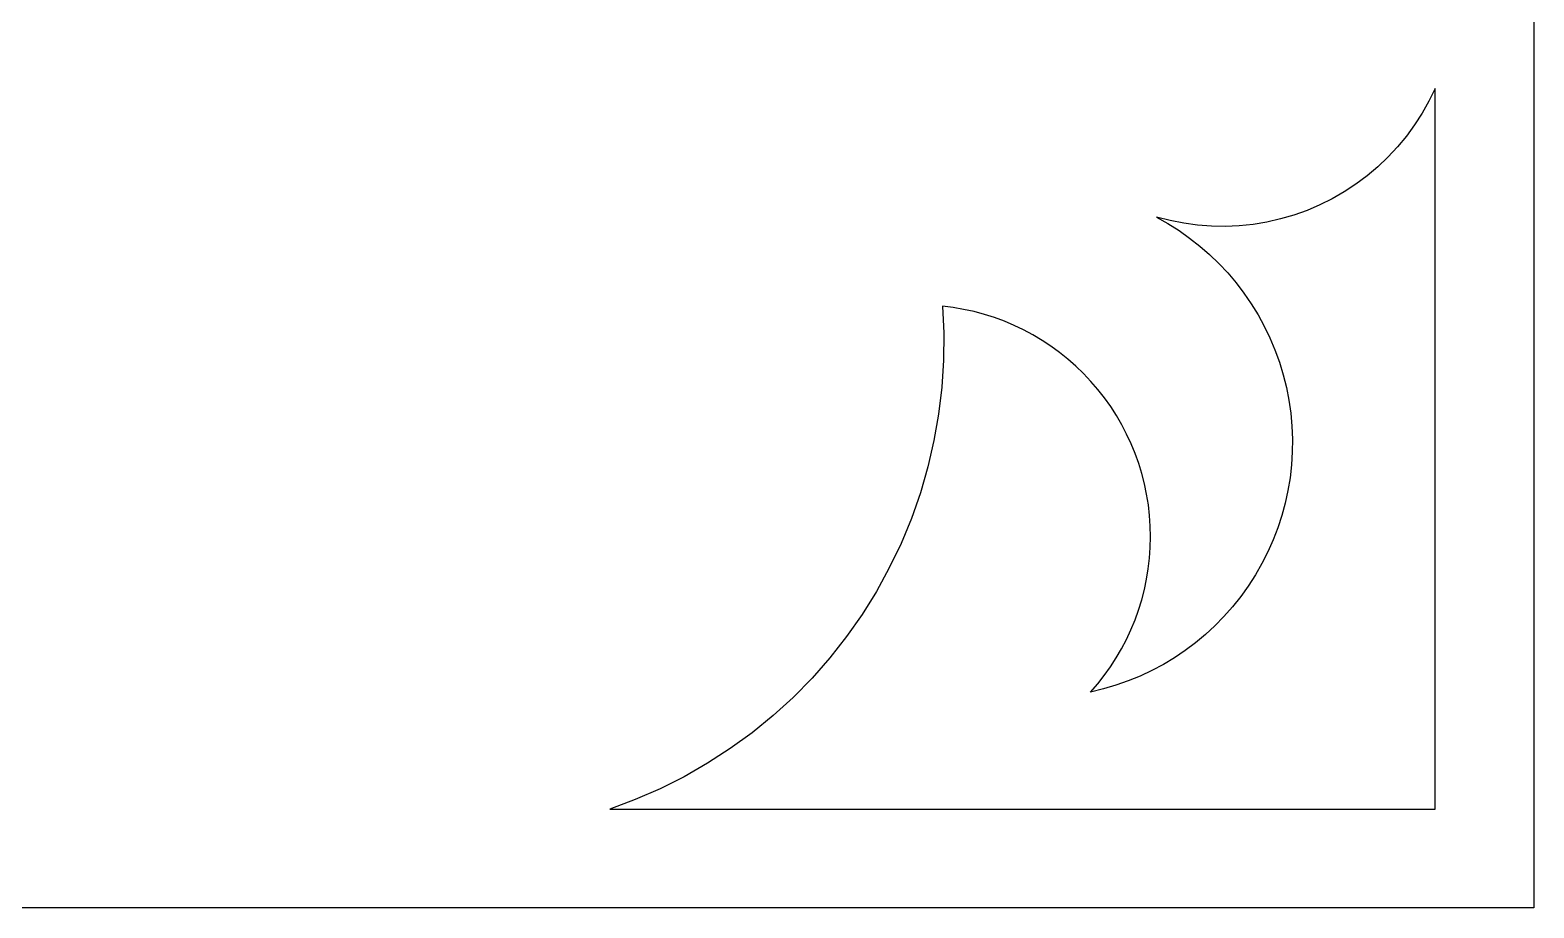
# Model space of a CAD drawing. Header units: centimetres. Extents: x -27 to -14.7, y 2.8 to 9.
# Drawn here: x -17.58 to -14.727, y 2.79 to 4.454 of the extents above; entities that cross this region are included whole.
import ezdxf

# ---------------------------------------------------------------- set-up
doc = ezdxf.new("R2010")
doc.units = ezdxf.units.CM
doc.header["$MEASUREMENT"] = 0
doc.layers.add('layer 1', color=7, linetype='Continuous')

msp = doc.modelspace()

# ---------------------------------------------------------------- linework, layer by layer
at = {"layer": 'layer 1', "color": 250}
for points, knots in [([(-26.99914, 2.79014), (-26.99914, 2.79014), (-14.72739, 2.79014), (-14.72739, 2.79014), (-14.72739, 2.79014), (-14.72739, 2.79014), (-14.72739, 9.00077), (-14.72739, 9.00077), (-14.72739, 9.00077), (-14.72739, 9.00077), (-26.99914, 9.00077), (-26.99914, 9.00077), (-26.99914, 9.00077), (-26.99914, 9.00077), (-26.99914, 2.79014), (-26.99914, 2.79014)], [0, 0, 0, 0, 0.2, 0.2, 0.2, 0.2, 0.4, 0.4, 0.4, 0.4, 0.6, 0.6, 0.6, 0.6, 1, 1, 1, 1]), ([(-15.44337, 4.09983), (-15.44337, 4.09983), (-15.41768, 4.09317), (-15.41768, 4.09317), (-15.41768, 4.09317), (-15.41768, 4.09317), (-15.39173, 4.08811), (-15.39173, 4.08811), (-15.39173, 4.08811), (-15.39173, 4.08811), (-15.36555, 4.08459), (-15.36555, 4.08459), (-15.36555, 4.08459), (-15.36555, 4.08459), (-15.33924, 4.08262), (-15.33924, 4.08262), (-15.33924, 4.08262), (-15.33924, 4.08262), (-15.31286, 4.0822), (-15.31286, 4.0822), (-15.31286, 4.0822), (-15.31286, 4.0822), (-15.28647, 4.08342), (-15.28647, 4.08342), (-15.28647, 4.08342), (-15.28647, 4.08342), (-15.26015, 4.08614), (-15.26015, 4.08614), (-15.26015, 4.08614), (-15.26015, 4.08614), (-15.23398, 4.0905), (-15.23398, 4.0905), (-15.23398, 4.0905), (-15.23398, 4.0905), (-15.20812, 4.09636), (-15.20812, 4.09636), (-15.20812, 4.09636), (-15.20812, 4.09636), (-15.18272, 4.10376), (-15.18272, 4.10376), (-15.18272, 4.10376), (-15.18272, 4.10376), (-15.15785, 4.11267), (-15.15785, 4.11267), (-15.15785, 4.11267), (-15.15785, 4.11267), (-15.13358, 4.12299), (-15.13358, 4.12299), (-15.13358, 4.12299), (-15.13358, 4.12299), (-15.10995, 4.13475), (-15.10995, 4.13475), (-15.10995, 4.13475), (-15.10995, 4.13475), (-15.08706, 4.14792), (-15.08706, 4.14792), (-15.08706, 4.14792), (-15.08706, 4.14792), (-15.06495, 4.16245), (-15.06495, 4.16245), (-15.06495, 4.16245), (-15.06495, 4.16245), (-15.04368, 4.1783), (-15.04368, 4.1783), (-15.04368, 4.1783), (-15.04368, 4.1783), (-15.02341, 4.19541), (-15.02341, 4.19541), (-15.02341, 4.19541), (-15.02341, 4.19541), (-15.00423, 4.21365), (-15.00423, 4.21365), (-15.00423, 4.21365), (-15.00423, 4.21365), (-14.98622, 4.23296), (-14.98622, 4.23296), (-14.98622, 4.23296), (-14.98622, 4.23296), (-14.96939, 4.25326), (-14.96939, 4.25326), (-14.96939, 4.25326), (-14.96939, 4.25326), (-14.9538, 4.27459), (-14.9538, 4.27459), (-14.9538, 4.27459), (-14.9538, 4.27459), (-14.9395, 4.29676), (-14.9395, 4.29676), (-14.9395, 4.29676), (-14.9395, 4.29676), (-14.92652, 4.31983), (-14.92652, 4.31983), (-14.92652, 4.31983), (-14.92652, 4.31983), (-14.9149, 4.34369), (-14.9149, 4.34369), (-14.9149, 4.34369), (-14.9149, 4.34369), (-14.9149, 2.97765), (-14.9149, 2.97765), (-14.9149, 2.97765), (-14.9149, 2.97765), (-16.4803, 2.97765), (-16.4803, 2.97765), (-16.4803, 2.97765), (-16.4803, 2.97765), (-16.43211, 2.99551), (-16.43211, 2.99551), (-16.43211, 2.99551), (-16.43211, 2.99551), (-16.38509, 3.01595), (-16.38509, 3.01595), (-16.38509, 3.01595), (-16.38509, 3.01595), (-16.33933, 3.03887), (-16.33933, 3.03887), (-16.33933, 3.03887), (-16.33933, 3.03887), (-16.29492, 3.06428), (-16.29492, 3.06428), (-16.29492, 3.06428), (-16.29492, 3.06428), (-16.25197, 3.09208), (-16.25197, 3.09208), (-16.25197, 3.09208), (-16.25197, 3.09208), (-16.21059, 3.12218), (-16.21059, 3.12218), (-16.21059, 3.12218), (-16.21059, 3.12218), (-16.17085, 3.15462), (-16.17085, 3.15462), (-16.17085, 3.15462), (-16.17085, 3.15462), (-16.13286, 3.18921), (-16.13286, 3.18921), (-16.13286, 3.18921), (-16.13286, 3.18921), (-16.09685, 3.22587), (-16.09685, 3.22587), (-16.09685, 3.22587), (-16.09685, 3.22587), (-16.06298, 3.26436), (-16.06298, 3.26436), (-16.06298, 3.26436), (-16.06298, 3.26436), (-16.03131, 3.30458), (-16.03131, 3.30458), (-16.03131, 3.30458), (-16.03131, 3.30458), (-16.00192, 3.34645), (-16.00192, 3.34645), (-16.00192, 3.34645), (-16.00192, 3.34645), (-15.97486, 3.3899), (-15.97486, 3.3899), (-15.97486, 3.3899), (-15.97486, 3.3899), (-15.95021, 3.43476), (-15.95021, 3.43476), (-15.95021, 3.43476), (-15.95021, 3.43476), (-15.92802, 3.48098), (-15.92802, 3.48098), (-15.92802, 3.48098), (-15.92802, 3.48098), (-15.90836, 3.52847), (-15.90836, 3.52847), (-15.90836, 3.52847), (-15.90836, 3.52847), (-15.89134, 3.57695), (-15.89134, 3.57695), (-15.89134, 3.57695), (-15.89134, 3.57695), (-15.87705, 3.62617), (-15.87705, 3.62617), (-15.87705, 3.62617), (-15.87705, 3.62617), (-15.86549, 3.67604), (-15.86549, 3.67604), (-15.86549, 3.67604), (-15.86549, 3.67604), (-15.85669, 3.72644), (-15.85669, 3.72644), (-15.85669, 3.72644), (-15.85669, 3.72644), (-15.85067, 3.77726), (-15.85067, 3.77726), (-15.85067, 3.77726), (-15.85067, 3.77726), (-15.84743, 3.82836), (-15.84743, 3.82836), (-15.84743, 3.82836), (-15.84743, 3.82836), (-15.847, 3.87964), (-15.847, 3.87964), (-15.847, 3.87964), (-15.847, 3.87964), (-15.84939, 3.93097), (-15.84939, 3.93097), (-15.84939, 3.93097), (-15.84939, 3.93097), (-15.82918, 3.92844), (-15.82918, 3.92844), (-15.82918, 3.92844), (-15.82918, 3.92844), (-15.8092, 3.92497), (-15.8092, 3.92497), (-15.8092, 3.92497), (-15.8092, 3.92497), (-15.78946, 3.92066), (-15.78946, 3.92066), (-15.78946, 3.92066), (-15.78946, 3.92066), (-15.76998, 3.91541), (-15.76998, 3.91541), (-15.76998, 3.91541), (-15.76998, 3.91541), (-15.7508, 3.90927), (-15.7508, 3.90927), (-15.7508, 3.90927), (-15.7508, 3.90927), (-15.73196, 3.90233), (-15.73196, 3.90233), (-15.73196, 3.90233), (-15.73196, 3.90233), (-15.71348, 3.8945), (-15.71348, 3.8945), (-15.71348, 3.8945), (-15.71348, 3.8945), (-15.69537, 3.88583), (-15.69537, 3.88583), (-15.69537, 3.88583), (-15.69537, 3.88583), (-15.67769, 3.87636), (-15.67769, 3.87636), (-15.67769, 3.87636), (-15.67769, 3.87636), (-15.66044, 3.86609), (-15.66044, 3.86609), (-15.66044, 3.86609), (-15.66044, 3.86609), (-15.64366, 3.85503), (-15.64366, 3.85503), (-15.64366, 3.85503), (-15.64366, 3.85503), (-15.62739, 3.84317), (-15.62739, 3.84317), (-15.62739, 3.84317), (-15.62739, 3.84317), (-15.61164, 3.83061), (-15.61164, 3.83061), (-15.61164, 3.83061), (-15.61164, 3.83061), (-15.59646, 3.81724), (-15.59646, 3.81724), (-15.59646, 3.81724), (-15.59646, 3.81724), (-15.58185, 3.80318), (-15.58185, 3.80318), (-15.58185, 3.80318), (-15.58185, 3.80318), (-15.56786, 3.78837), (-15.56786, 3.78837), (-15.56786, 3.78837), (-15.56786, 3.78837), (-15.55457, 3.77294), (-15.55457, 3.77294), (-15.55457, 3.77294), (-15.55457, 3.77294), (-15.54206, 3.757), (-15.54206, 3.757), (-15.54206, 3.757), (-15.54206, 3.757), (-15.53032, 3.7405), (-15.53032, 3.7405), (-15.53032, 3.7405), (-15.53032, 3.7405), (-15.5194, 3.72358), (-15.5194, 3.72358), (-15.5194, 3.72358), (-15.5194, 3.72358), (-15.50927, 3.70619), (-15.50927, 3.70619), (-15.50927, 3.70619), (-15.50927, 3.70619), (-15.49998, 3.68837), (-15.49998, 3.68837), (-15.49998, 3.68837), (-15.49998, 3.68837), (-15.49151, 3.67014), (-15.49151, 3.67014), (-15.49151, 3.67014), (-15.49151, 3.67014), (-15.48389, 3.65162), (-15.48389, 3.65162), (-15.48389, 3.65162), (-15.48389, 3.65162), (-15.47712, 3.63273), (-15.47712, 3.63273), (-15.47712, 3.63273), (-15.47712, 3.63273), (-15.47122, 3.61351), (-15.47122, 3.61351), (-15.47122, 3.61351), (-15.47122, 3.61351), (-15.46619, 3.59406), (-15.46619, 3.59406), (-15.46619, 3.59406), (-15.46619, 3.59406), (-15.46207, 3.57437), (-15.46207, 3.57437), (-15.46207, 3.57437), (-15.46207, 3.57437), (-15.45883, 3.55444), (-15.45883, 3.55444), (-15.45883, 3.55444), (-15.45883, 3.55444), (-15.45652, 3.53438), (-15.45652, 3.53438), (-15.45652, 3.53438), (-15.45652, 3.53438), (-15.45513, 3.51413), (-15.45513, 3.51413), (-15.45513, 3.51413), (-15.45513, 3.51413), (-15.45467, 3.49378), (-15.45467, 3.49378), (-15.45467, 3.49378), (-15.45467, 3.49378), (-15.45515, 3.47344), (-15.45515, 3.47344), (-15.45515, 3.47344), (-15.45515, 3.47344), (-15.45658, 3.45319), (-15.45658, 3.45319), (-15.45658, 3.45319), (-15.45658, 3.45319), (-15.45893, 3.43312), (-15.45893, 3.43312), (-15.45893, 3.43312), (-15.45893, 3.43312), (-15.46219, 3.4132), (-15.46219, 3.4132), (-15.46219, 3.4132), (-15.46219, 3.4132), (-15.46635, 3.39351), (-15.46635, 3.39351), (-15.46635, 3.39351), (-15.46635, 3.39351), (-15.4714, 3.37406), (-15.4714, 3.37406), (-15.4714, 3.37406), (-15.4714, 3.37406), (-15.47733, 3.35488), (-15.47733, 3.35488), (-15.47733, 3.35488), (-15.47733, 3.35488), (-15.48413, 3.33604), (-15.48413, 3.33604), (-15.48413, 3.33604), (-15.48413, 3.33604), (-15.49176, 3.31747), (-15.49176, 3.31747), (-15.49176, 3.31747), (-15.49176, 3.31747), (-15.50026, 3.29928), (-15.50026, 3.29928), (-15.50026, 3.29928), (-15.50026, 3.29928), (-15.50959, 3.28147), (-15.50959, 3.28147), (-15.50959, 3.28147), (-15.50959, 3.28147), (-15.51974, 3.26413), (-15.51974, 3.26413), (-15.51974, 3.26413), (-15.51974, 3.26413), (-15.53069, 3.24716), (-15.53069, 3.24716), (-15.53069, 3.24716), (-15.53069, 3.24716), (-15.54244, 3.23075), (-15.54244, 3.23075), (-15.54244, 3.23075), (-15.54244, 3.23075), (-15.55498, 3.21481), (-15.55498, 3.21481), (-15.55498, 3.21481), (-15.55498, 3.21481), (-15.5683, 3.19939), (-15.5683, 3.19939), (-15.5683, 3.19939), (-15.5683, 3.19939), (-15.54407, 3.2052), (-15.54407, 3.2052), (-15.54407, 3.2052), (-15.54407, 3.2052), (-15.52029, 3.21223), (-15.52029, 3.21223), (-15.52029, 3.21223), (-15.52029, 3.21223), (-15.49698, 3.22044), (-15.49698, 3.22044), (-15.49698, 3.22044), (-15.49698, 3.22044), (-15.4742, 3.22976), (-15.4742, 3.22976), (-15.4742, 3.22976), (-15.4742, 3.22976), (-15.45198, 3.24022), (-15.45198, 3.24022), (-15.45198, 3.24022), (-15.45198, 3.24022), (-15.43036, 3.2518), (-15.43036, 3.2518), (-15.43036, 3.2518), (-15.43036, 3.2518), (-15.40937, 3.26441), (-15.40937, 3.26441), (-15.40937, 3.26441), (-15.40937, 3.26441), (-15.38907, 3.27809), (-15.38907, 3.27809), (-15.38907, 3.27809), (-15.38907, 3.27809), (-15.36947, 3.29277), (-15.36947, 3.29277), (-15.36947, 3.29277), (-15.36947, 3.29277), (-15.35064, 3.30843), (-15.35064, 3.30843), (-15.35064, 3.30843), (-15.35064, 3.30843), (-15.3326, 3.32502), (-15.3326, 3.32502), (-15.3326, 3.32502), (-15.3326, 3.32502), (-15.3154, 3.34255), (-15.3154, 3.34255), (-15.3154, 3.34255), (-15.3154, 3.34255), (-15.29907, 3.36098), (-15.29907, 3.36098), (-15.29907, 3.36098), (-15.29907, 3.36098), (-15.28365, 3.38029), (-15.28365, 3.38029), (-15.28365, 3.38029), (-15.28365, 3.38029), (-15.26919, 3.4004), (-15.26919, 3.4004), (-15.26919, 3.4004), (-15.26919, 3.4004), (-15.25571, 3.4214), (-15.25571, 3.4214), (-15.25571, 3.4214), (-15.25571, 3.4214), (-15.24333, 3.44302), (-15.24333, 3.44302), (-15.24333, 3.44302), (-15.24333, 3.44302), (-15.23214, 3.46514), (-15.23214, 3.46514), (-15.23214, 3.46514), (-15.23214, 3.46514), (-15.22213, 3.48774), (-15.22213, 3.48774), (-15.22213, 3.48774), (-15.22213, 3.48774), (-15.21331, 3.51071), (-15.21331, 3.51071), (-15.21331, 3.51071), (-15.21331, 3.51071), (-15.20569, 3.53405), (-15.20569, 3.53405), (-15.20569, 3.53405), (-15.20569, 3.53405), (-15.19929, 3.55772), (-15.19929, 3.55772), (-15.19929, 3.55772), (-15.19929, 3.55772), (-15.19409, 3.58168), (-15.19409, 3.58168), (-15.19409, 3.58168), (-15.19409, 3.58168), (-15.19011, 3.60582), (-15.19011, 3.60582), (-15.19011, 3.60582), (-15.19011, 3.60582), (-15.18736, 3.6301), (-15.18736, 3.6301), (-15.18736, 3.6301), (-15.18736, 3.6301), (-15.18585, 3.65458), (-15.18585, 3.65458), (-15.18585, 3.65458), (-15.18585, 3.65458), (-15.18557, 3.67909), (-15.18557, 3.67909), (-15.18557, 3.67909), (-15.18557, 3.67909), (-15.18654, 3.70361), (-15.18654, 3.70361), (-15.18654, 3.70361), (-15.18654, 3.70361), (-15.18877, 3.72817), (-15.18877, 3.72817), (-15.18877, 3.72817), (-15.18877, 3.72817), (-15.19225, 3.7526), (-15.19225, 3.7526), (-15.19225, 3.7526), (-15.19225, 3.7526), (-15.19699, 3.77698), (-15.19699, 3.77698), (-15.19699, 3.77698), (-15.19699, 3.77698), (-15.20302, 3.80112), (-15.20302, 3.80112), (-15.20302, 3.80112), (-15.20302, 3.80112), (-15.21029, 3.82498), (-15.21029, 3.82498), (-15.21029, 3.82498), (-15.21029, 3.82498), (-15.21871, 3.84828), (-15.21871, 3.84828), (-15.21871, 3.84828), (-15.21871, 3.84828), (-15.2283, 3.87106), (-15.2283, 3.87106), (-15.2283, 3.87106), (-15.2283, 3.87106), (-15.23898, 3.89324), (-15.23898, 3.89324), (-15.23898, 3.89324), (-15.23898, 3.89324), (-15.25076, 3.9148), (-15.25076, 3.9148), (-15.25076, 3.9148), (-15.25076, 3.9148), (-15.26361, 3.93566), (-15.26361, 3.93566), (-15.26361, 3.93566), (-15.26361, 3.93566), (-15.27746, 3.95586), (-15.27746, 3.95586), (-15.27746, 3.95586), (-15.27746, 3.95586), (-15.29232, 3.97532), (-15.29232, 3.97532), (-15.29232, 3.97532), (-15.29232, 3.97532), (-15.30814, 3.99398), (-15.30814, 3.99398), (-15.30814, 3.99398), (-15.30814, 3.99398), (-15.3249, 4.01184), (-15.3249, 4.01184), (-15.3249, 4.01184), (-15.3249, 4.01184), (-15.34255, 4.02885), (-15.34255, 4.02885), (-15.34255, 4.02885), (-15.34255, 4.02885), (-15.36109, 4.04498), (-15.36109, 4.04498), (-15.36109, 4.04498), (-15.36109, 4.04498), (-15.38046, 4.06017), (-15.38046, 4.06017), (-15.38046, 4.06017), (-15.38046, 4.06017), (-15.40066, 4.07437), (-15.40066, 4.07437), (-15.40066, 4.07437), (-15.40066, 4.07437), (-15.42163, 4.08764), (-15.42163, 4.08764), (-15.42163, 4.08764), (-15.42163, 4.08764), (-15.44337, 4.09983), (-15.44337, 4.09983)], [0, 0, 0, 0, 0.0068027, 0.0068027, 0.0068027, 0.0068027, 0.0136054, 0.0136054, 0.0136054, 0.0136054, 0.0204082, 0.0204082, 0.0204082, 0.0204082, 0.0272109, 0.0272109, 0.0272109, 0.0272109, 0.0340136, 0.0340136, 0.0340136, 0.0340136, 0.0408163, 0.0408163, 0.0408163, 0.0408163, 0.047619, 0.047619, 0.047619, 0.047619, 0.0544218, 0.0544218, 0.0544218, 0.0544218, 0.0612245, 0.0612245, 0.0612245, 0.0612245, 0.0680272, 0.0680272, 0.0680272, 0.0680272, 0.0748299, 0.0748299, 0.0748299, 0.0748299, 0.0816327, 0.0816327, 0.0816327, 0.0816327, 0.0884354, 0.0884354, 0.0884354, 0.0884354, 0.0952381, 0.0952381, 0.0952381, 0.0952381, 0.1020408, 0.1020408, 0.1020408, 0.1020408, 0.1088435, 0.1088435, 0.1088435, 0.1088435, 0.1156463, 0.1156463, 0.1156463, 0.1156463, 0.122449, 0.122449, 0.122449, 0.122449, 0.1292517, 0.1292517, 0.1292517, 0.1292517, 0.1360544, 0.1360544, 0.1360544, 0.1360544, 0.1428571, 0.1428571, 0.1428571, 0.1428571, 0.1496599, 0.1496599, 0.1496599, 0.1496599, 0.1564626, 0.1564626, 0.1564626, 0.1564626, 0.1632653, 0.1632653, 0.1632653, 0.1632653, 0.170068, 0.170068, 0.170068, 0.170068, 0.1768707, 0.1768707, 0.1768707, 0.1768707, 0.1836735, 0.1836735, 0.1836735, 0.1836735, 0.1904762, 0.1904762, 0.1904762, 0.1904762, 0.1972789, 0.1972789, 0.1972789, 0.1972789, 0.2040816, 0.2040816, 0.2040816, 0.2040816, 0.2108844, 0.2108844, 0.2108844, 0.2108844, 0.2176871, 0.2176871, 0.2176871, 0.2176871, 0.2244898, 0.2244898, 0.2244898, 0.2244898, 0.2312925, 0.2312925, 0.2312925, 0.2312925, 0.2380952, 0.2380952, 0.2380952, 0.2380952, 0.244898, 0.244898, 0.244898, 0.244898, 0.2517007, 0.2517007, 0.2517007, 0.2517007, 0.2585034, 0.2585034, 0.2585034, 0.2585034, 0.2653061, 0.2653061, 0.2653061, 0.2653061, 0.2721088, 0.2721088, 0.2721088, 0.2721088, 0.2789116, 0.2789116, 0.2789116, 0.2789116, 0.2857143, 0.2857143, 0.2857143, 0.2857143, 0.292517, 0.292517, 0.292517, 0.292517, 0.2993197, 0.2993197, 0.2993197, 0.2993197, 0.3061224, 0.3061224, 0.3061224, 0.3061224, 0.3129252, 0.3129252, 0.3129252, 0.3129252, 0.3197279, 0.3197279, 0.3197279, 0.3197279, 0.3265306, 0.3265306, 0.3265306, 0.3265306, 0.3333333, 0.3333333, 0.3333333, 0.3333333, 0.3401361, 0.3401361, 0.3401361, 0.3401361, 0.3469388, 0.3469388, 0.3469388, 0.3469388, 0.3537415, 0.3537415, 0.3537415, 0.3537415, 0.3605442, 0.3605442, 0.3605442, 0.3605442, 0.3673469, 0.3673469, 0.3673469, 0.3673469, 0.3741497, 0.3741497, 0.3741497, 0.3741497, 0.3809524, 0.3809524, 0.3809524, 0.3809524, 0.3877551, 0.3877551, 0.3877551, 0.3877551, 0.3945578, 0.3945578, 0.3945578, 0.3945578, 0.4013605, 0.4013605, 0.4013605, 0.4013605, 0.4081633, 0.4081633, 0.4081633, 0.4081633, 0.414966, 0.414966, 0.414966, 0.414966, 0.4217687, 0.4217687, 0.4217687, 0.4217687, 0.4285714, 0.4285714, 0.4285714, 0.4285714, 0.4353741, 0.4353741, 0.4353741, 0.4353741, 0.4421769, 0.4421769, 0.4421769, 0.4421769, 0.4489796, 0.4489796, 0.4489796, 0.4489796, 0.4557823, 0.4557823, 0.4557823, 0.4557823, 0.462585, 0.462585, 0.462585, 0.462585, 0.4693878, 0.4693878, 0.4693878, 0.4693878, 0.4761905, 0.4761905, 0.4761905, 0.4761905, 0.4829932, 0.4829932, 0.4829932, 0.4829932, 0.4897959, 0.4897959, 0.4897959, 0.4897959, 0.4965986, 0.4965986, 0.4965986, 0.4965986, 0.5034014, 0.5034014, 0.5034014, 0.5034014, 0.5102041, 0.5102041, 0.5102041, 0.5102041, 0.5170068, 0.5170068, 0.5170068, 0.5170068, 0.5238095, 0.5238095, 0.5238095, 0.5238095, 0.5306122, 0.5306122, 0.5306122, 0.5306122, 0.537415, 0.537415, 0.537415, 0.537415, 0.5442177, 0.5442177, 0.5442177, 0.5442177, 0.5510204, 0.5510204, 0.5510204, 0.5510204, 0.5578231, 0.5578231, 0.5578231, 0.5578231, 0.5646259, 0.5646259, 0.5646259, 0.5646259, 0.5714286, 0.5714286, 0.5714286, 0.5714286, 0.5782313, 0.5782313, 0.5782313, 0.5782313, 0.585034, 0.585034, 0.585034, 0.585034, 0.5918367, 0.5918367, 0.5918367, 0.5918367, 0.5986395, 0.5986395, 0.5986395, 0.5986395, 0.6054422, 0.6054422, 0.6054422, 0.6054422, 0.6122449, 0.6122449, 0.6122449, 0.6122449, 0.6190476, 0.6190476, 0.6190476, 0.6190476, 0.6258503, 0.6258503, 0.6258503, 0.6258503, 0.6326531, 0.6326531, 0.6326531, 0.6326531, 0.6394558, 0.6394558, 0.6394558, 0.6394558, 0.6462585, 0.6462585, 0.6462585, 0.6462585, 0.6530612, 0.6530612, 0.6530612, 0.6530612, 0.6598639, 0.6598639, 0.6598639, 0.6598639, 0.6666667, 0.6666667, 0.6666667, 0.6666667, 0.6734694, 0.6734694, 0.6734694, 0.6734694, 0.6802721, 0.6802721, 0.6802721, 0.6802721, 0.6870748, 0.6870748, 0.6870748, 0.6870748, 0.6938776, 0.6938776, 0.6938776, 0.6938776, 0.7006803, 0.7006803, 0.7006803, 0.7006803, 0.707483, 0.707483, 0.707483, 0.707483, 0.7142857, 0.7142857, 0.7142857, 0.7142857, 0.7210884, 0.7210884, 0.7210884, 0.7210884, 0.7278912, 0.7278912, 0.7278912, 0.7278912, 0.7346939, 0.7346939, 0.7346939, 0.7346939, 0.7414966, 0.7414966, 0.7414966, 0.7414966, 0.7482993, 0.7482993, 0.7482993, 0.7482993, 0.755102, 0.755102, 0.755102, 0.755102, 0.7619048, 0.7619048, 0.7619048, 0.7619048, 0.7687075, 0.7687075, 0.7687075, 0.7687075, 0.7755102, 0.7755102, 0.7755102, 0.7755102, 0.7823129, 0.7823129, 0.7823129, 0.7823129, 0.7891156, 0.7891156, 0.7891156, 0.7891156, 0.7959184, 0.7959184, 0.7959184, 0.7959184, 0.8027211, 0.8027211, 0.8027211, 0.8027211, 0.8095238, 0.8095238, 0.8095238, 0.8095238, 0.8163265, 0.8163265, 0.8163265, 0.8163265, 0.8231293, 0.8231293, 0.8231293, 0.8231293, 0.829932, 0.829932, 0.829932, 0.829932, 0.8367347, 0.8367347, 0.8367347, 0.8367347, 0.8435374, 0.8435374, 0.8435374, 0.8435374, 0.8503401, 0.8503401, 0.8503401, 0.8503401, 0.8571429, 0.8571429, 0.8571429, 0.8571429, 0.8639456, 0.8639456, 0.8639456, 0.8639456, 0.8707483, 0.8707483, 0.8707483, 0.8707483, 0.877551, 0.877551, 0.877551, 0.877551, 0.8843537, 0.8843537, 0.8843537, 0.8843537, 0.8911565, 0.8911565, 0.8911565, 0.8911565, 0.8979592, 0.8979592, 0.8979592, 0.8979592, 0.9047619, 0.9047619, 0.9047619, 0.9047619, 0.9115646, 0.9115646, 0.9115646, 0.9115646, 0.9183673, 0.9183673, 0.9183673, 0.9183673, 0.9251701, 0.9251701, 0.9251701, 0.9251701, 0.9319728, 0.9319728, 0.9319728, 0.9319728, 0.9387755, 0.9387755, 0.9387755, 0.9387755, 0.9455782, 0.9455782, 0.9455782, 0.9455782, 0.952381, 0.952381, 0.952381, 0.952381, 0.9591837, 0.9591837, 0.9591837, 0.9591837, 0.9659864, 0.9659864, 0.9659864, 0.9659864, 0.9727891, 0.9727891, 0.9727891, 0.9727891, 0.9795918, 0.9795918, 0.9795918, 0.9795918, 0.9863946, 0.9863946, 0.9863946, 0.9863946, 1, 1, 1, 1])]:
    msp.add_open_spline(points, degree=3, knots=knots, dxfattribs=at)

doc.saveas('drawing.dxf')
